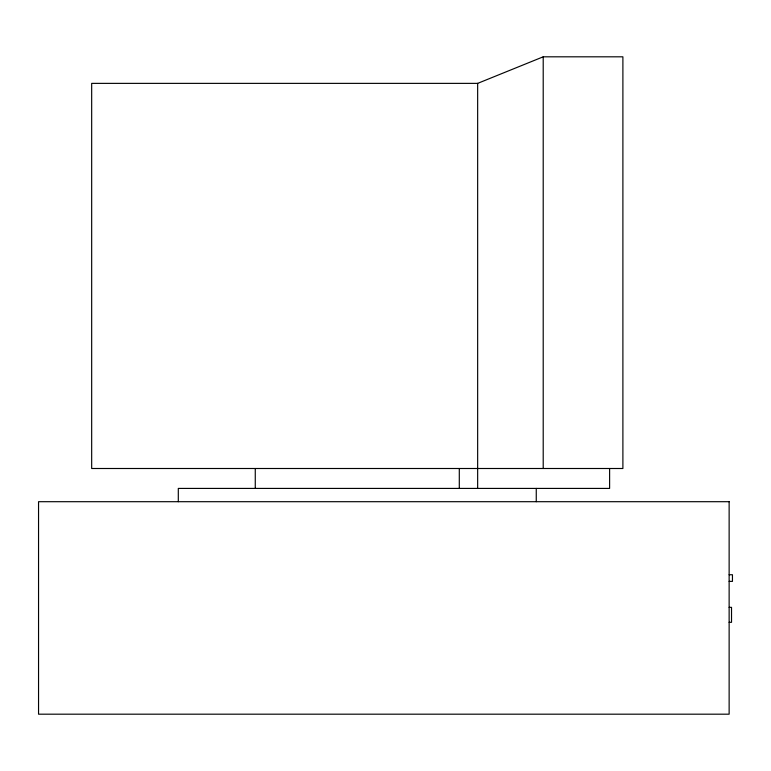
<?xml version="1.0" encoding="UTF-8"?>
<svg xmlns="http://www.w3.org/2000/svg" width="771" height="771" viewBox="0 0 771 771"><rect width="100%" height="100%" fill="white"/><g stroke="black" fill="none" stroke-linecap="round" stroke-linejoin="round"><path stroke-width="1.16" d="M477.654 83.374L543.208 56.813L622.891 56.813L622.891 468.498L91.672 468.498L91.672 83.374L477.654 83.374L477.654 488.419M729.135 574.742L732.45 574.742L732.45 581.382L729.135 581.382M729.135 607.346L731.525 607.346L731.525 622.322L729.135 622.322M609.61 468.498L609.61 488.419L178.303 488.419L178.303 501.699M543.208 56.813L543.208 468.498M536.259 488.419L536.259 501.699M459.294 468.672L459.294 488.419M255.268 468.672L255.268 488.419M729.135 501.699L38.55 501.699L38.55 714.187L729.135 714.187L729.135 501.699"/></g></svg>
